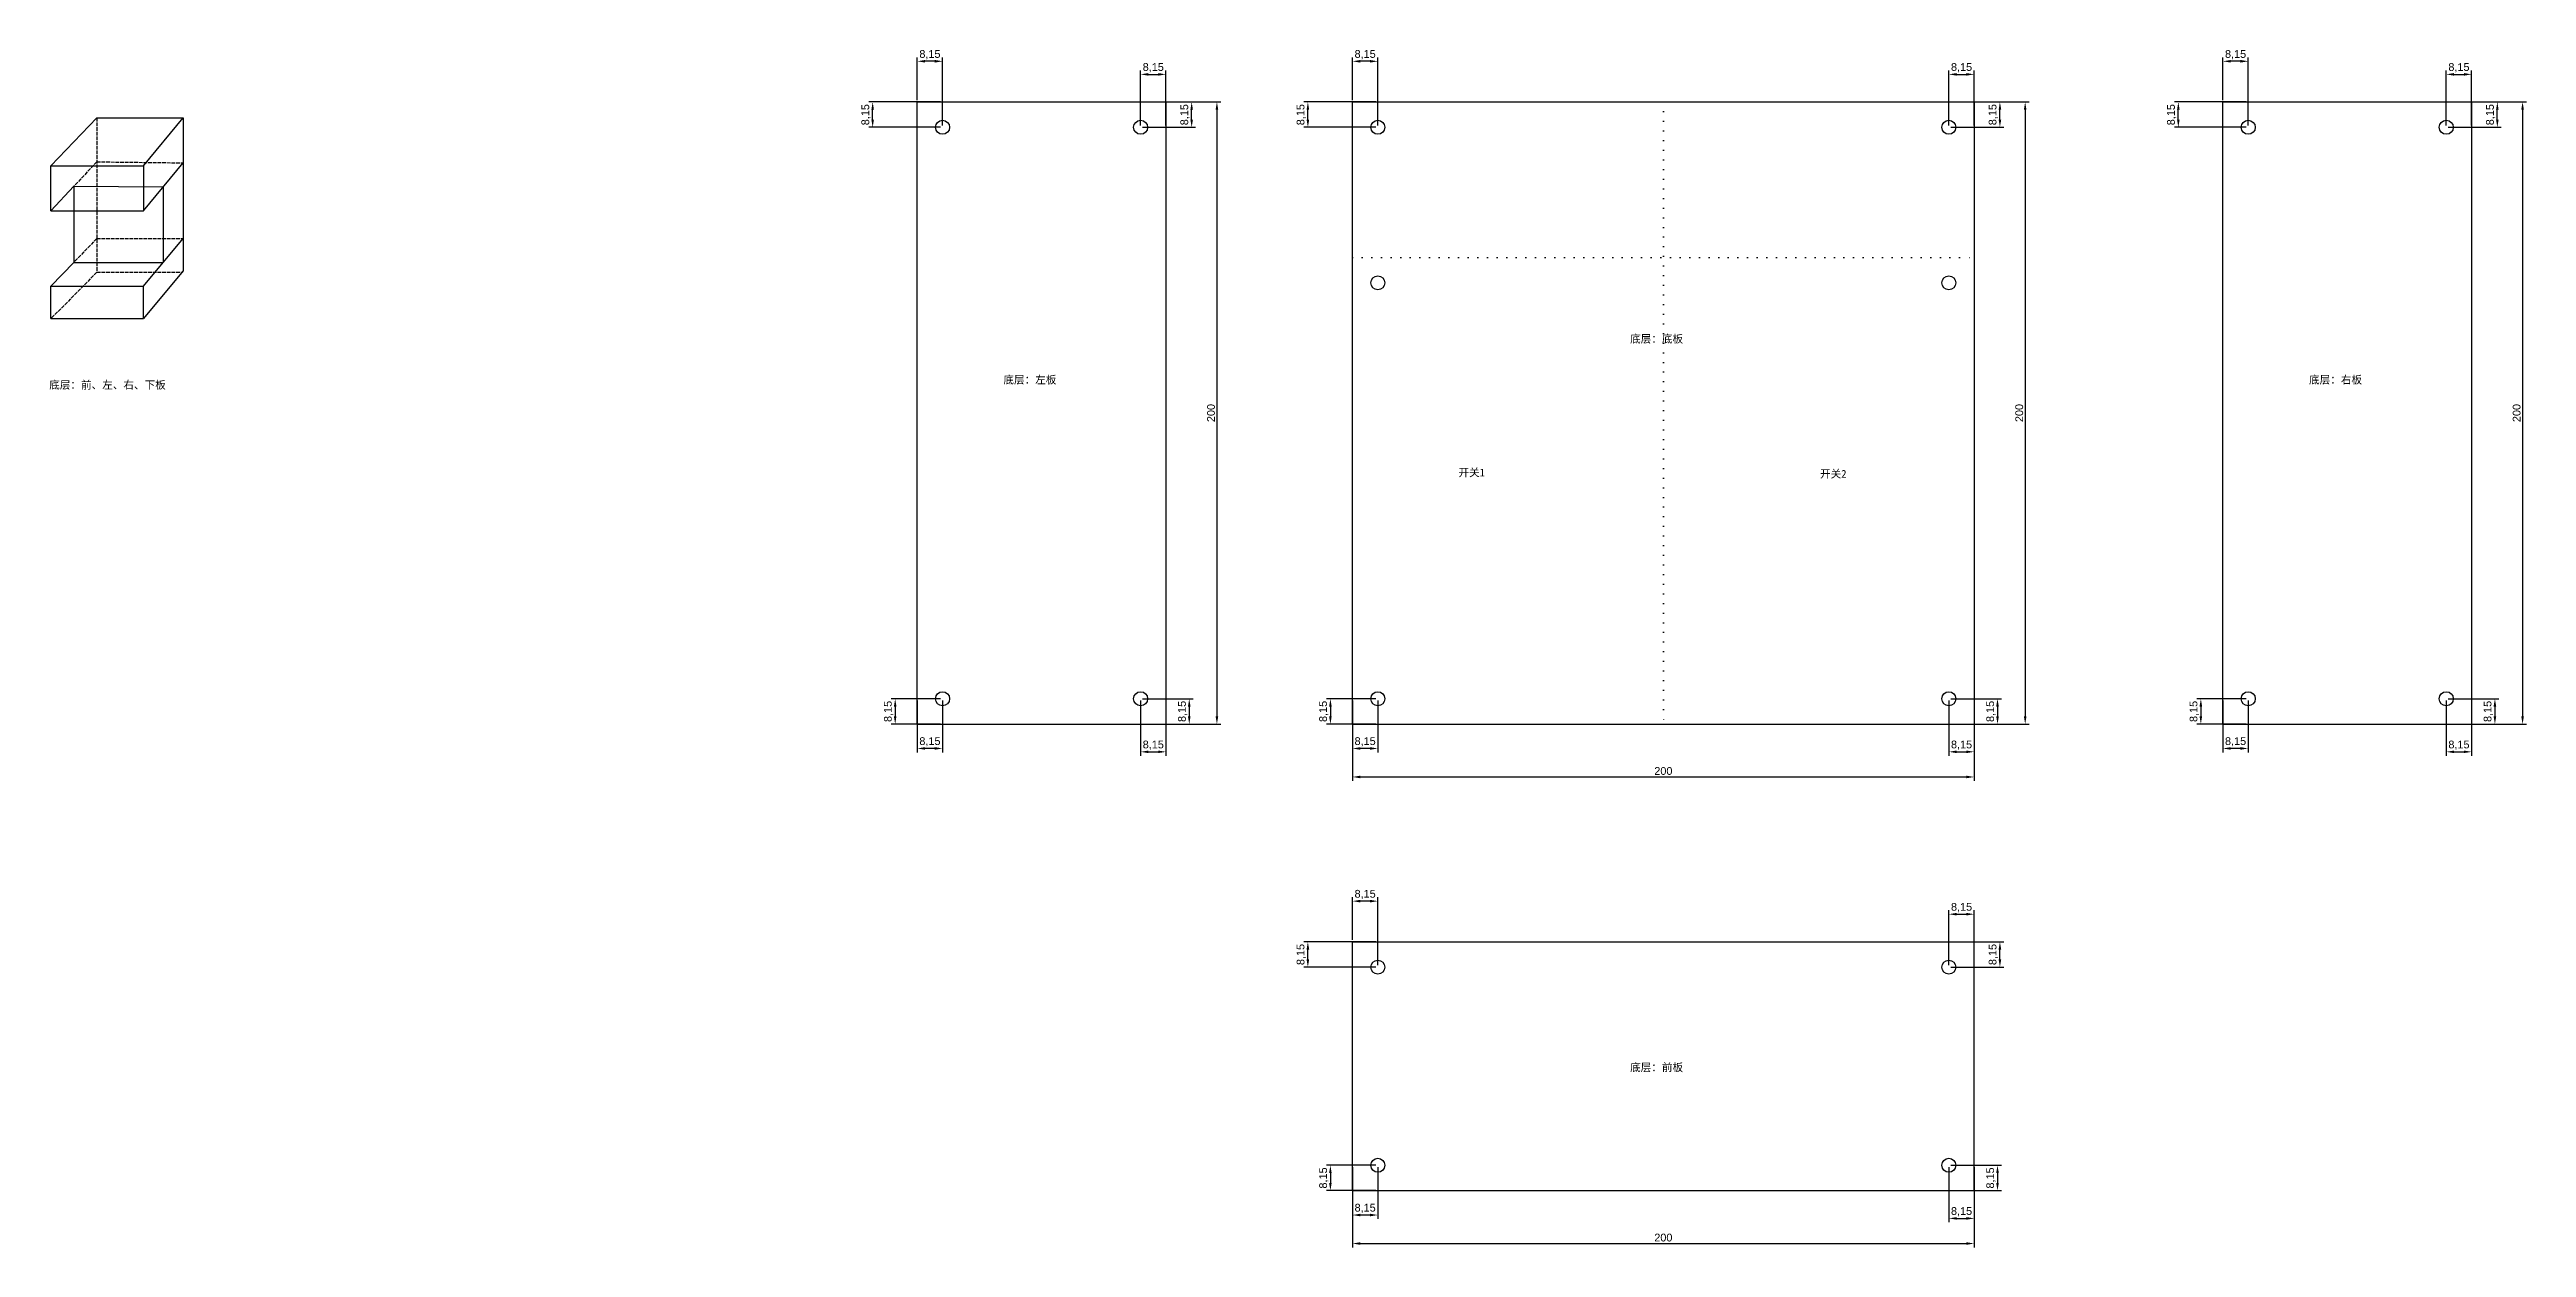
# Model space of a CAD drawing. Header units: millimetres. Extents: x 2838 to 7053, y 1147 to 1958.
# Drawn here: x 6256 to 7053, y 1256 to 1641 of the extents above; entities that cross this region are included whole.
import ezdxf

# ---------------------------------------------------------------- set-up
doc = ezdxf.new("R2010")
doc.units = ezdxf.units.MM
doc.header["$LTSCALE"] = 0.1
doc.linetypes.add('ACAD_ISO02W100', pattern=[15, 12, -3])
doc.linetypes.add('ACAD_ISO07W100', pattern=[3, 0, -3])
doc.styles.get("Standard").update_dxf_attribs({"font": 'arial.ttf'})
doc.dimstyles.new('ISO-25', dxfattribs={"dimtxt": 2.5, "dimasz": 2.5, "dimexe": 1.25, "dimexo": 0.625, "dimtad": 1, "dimtxsty": 'Standard', "dimcen": 2.5, "dimadec": 0, "dimazin": 0, "dimtfac": 1, "dimtmove": 0, "dimatfit": 3, "dimfxl": 0, "dimarcsym": 0})

# ---------------------------------------------------------------- blocks, each defined once
blk = doc.blocks.new('*D1389')
at = {"color": 0, "lineweight": -2, "transparency": 16777216}
for p, q in [((6675.05, 1625.16), (6675.05, 1638.87)), ((6680.7, 1637.62), (6677.55, 1637.62)), ((6683.2, 1617.02), (6683.2, 1638.87))]:
    blk.add_line(p, q, dxfattribs=at)
at = {"color": 0, "transparency": 16777216}
for points in [[(6677.55, 1638.04), (6677.55, 1637.21), (6675.05, 1637.62)], [(6680.7, 1638.04), (6680.7, 1637.21), (6683.2, 1637.62)]]:
    blk.add_solid(points, dxfattribs=at)
at = {"layer": 'Defpoints', "color": 0, "transparency": 16777216}
for p in [(6675.05, 1637.62), (6675.05, 1624.54), (6683.2, 1616.39)]:
    blk.add_point(p, dxfattribs=at)
at = {"color": 0, "transparency": 16777216, "insert": (6679.12, 1639.75), "char_height": 2.5, "attachment_point": 5}
blk.add_mtext('8,15', dxfattribs=at)
blk = doc.blocks.new('*D1390')
at = {"color": 0, "lineweight": -2, "transparency": 16777216}
for p, q in [((6682.57, 1624.54), (6659.45, 1624.54)), ((6660.7, 1618.89), (6660.7, 1622.04)), ((6682.57, 1616.39), (6659.45, 1616.39))]:
    blk.add_line(p, q, dxfattribs=at)
at = {"color": 0, "transparency": 16777216}
for points in [[(6660.28, 1622.04), (6661.12, 1622.04), (6660.7, 1624.54)], [(6660.28, 1618.89), (6661.12, 1618.89), (6660.7, 1616.39)]]:
    blk.add_solid(points, dxfattribs=at)
at = {"layer": 'Defpoints', "color": 0, "transparency": 16777216}
for p in [(6660.7, 1624.54), (6683.2, 1624.54), (6683.2, 1616.39)]:
    blk.add_point(p, dxfattribs=at)
at = {"color": 0, "transparency": 16777216, "insert": (6658.57, 1620.46), "char_height": 2.5, "attachment_point": 5, "rotation": 90}
blk.add_mtext('8,15', dxfattribs=at)
blk = doc.blocks.new('*D1391')
at = {"color": 0, "lineweight": -2, "ltscale": 10, "transparency": 16777216}
for p, q in [((6866.9, 1617.02), (6866.9, 1634.67)), ((6869.4, 1633.42), (6872.55, 1633.42)), ((6875.05, 1617.02), (6875.05, 1634.67))]:
    blk.add_line(p, q, dxfattribs=at)
at = {"color": 0, "ltscale": 10, "transparency": 16777216}
for points in [[(6869.4, 1633.84), (6869.4, 1633), (6866.9, 1633.42)], [(6872.55, 1633.84), (6872.55, 1633), (6875.05, 1633.42)]]:
    blk.add_solid(points, dxfattribs=at)
at = {"layer": 'Defpoints', "color": 0, "ltscale": 10, "transparency": 16777216}
for p in [(6875.05, 1633.42), (6866.9, 1616.39), (6875.05, 1616.39)]:
    blk.add_point(p, dxfattribs=at)
at = {"color": 0, "ltscale": 10, "transparency": 16777216, "insert": (6870.97, 1635.55), "char_height": 2.5, "attachment_point": 5}
blk.add_mtext('8,15', dxfattribs=at)
blk = doc.blocks.new('*D1392')
at = {"color": 0, "lineweight": -2, "ltscale": 10, "transparency": 16777216}
for p, q in [((6867.52, 1624.54), (6884.56, 1624.54)), ((6883.31, 1618.89), (6883.31, 1622.04)), ((6867.52, 1616.39), (6884.56, 1616.39))]:
    blk.add_line(p, q, dxfattribs=at)
at = {"color": 0, "ltscale": 10, "transparency": 16777216}
for points in [[(6882.9, 1622.04), (6883.73, 1622.04), (6883.31, 1624.54)], [(6882.9, 1618.89), (6883.73, 1618.89), (6883.31, 1616.39)]]:
    blk.add_solid(points, dxfattribs=at)
at = {"layer": 'Defpoints', "color": 0, "ltscale": 10, "transparency": 16777216}
for p in [(6866.9, 1624.54), (6883.31, 1624.54), (6866.9, 1616.39)]:
    blk.add_point(p, dxfattribs=at)
at = {"color": 0, "ltscale": 10, "transparency": 16777216, "insert": (6881.18, 1620.46), "char_height": 2.5, "attachment_point": 5, "rotation": 90}
blk.add_mtext('8,15', dxfattribs=at)
blk = doc.blocks.new('*D1393')
at = {"color": 0, "lineweight": -2, "ltscale": 10, "transparency": 16777216}
for p, q in [((6675.05, 1423.91), (6675.05, 1406.29)), ((6875.05, 1423.91), (6875.05, 1406.29)), ((6677.55, 1407.54), (6872.55, 1407.54))]:
    blk.add_line(p, q, dxfattribs=at)
at = {"color": 0, "ltscale": 10, "transparency": 16777216}
for points in [[(6677.55, 1407.95), (6677.55, 1407.12), (6675.05, 1407.54)], [(6872.55, 1407.95), (6872.55, 1407.12), (6875.05, 1407.54)]]:
    blk.add_solid(points, dxfattribs=at)
at = {"layer": 'Defpoints', "color": 0, "ltscale": 10, "transparency": 16777216}
for p in [(6675.05, 1424.54), (6875.05, 1424.54), (6875.05, 1407.54)]:
    blk.add_point(p, dxfattribs=at)
at = {"color": 0, "ltscale": 10, "transparency": 16777216, "insert": (6775.05, 1409.44), "char_height": 2.5, "attachment_point": 5}
blk.add_mtext('200', dxfattribs=at)
blk = doc.blocks.new('*D1394')
at = {"color": 0, "lineweight": -2, "ltscale": 10, "transparency": 16777216}
for p, q in [((6675.05, 1432.07), (6675.05, 1415.45)), ((6683.2, 1432.07), (6683.2, 1415.45)), ((6680.7, 1416.7), (6677.55, 1416.7))]:
    blk.add_line(p, q, dxfattribs=at)
at = {"color": 0, "ltscale": 10, "transparency": 16777216}
for points in [[(6677.55, 1417.12), (6677.55, 1416.29), (6675.05, 1416.7)], [(6680.7, 1417.12), (6680.7, 1416.29), (6683.2, 1416.7)]]:
    blk.add_solid(points, dxfattribs=at)
at = {"layer": 'Defpoints', "color": 0, "ltscale": 10, "transparency": 16777216}
for p in [(6675.05, 1432.69), (6683.2, 1432.69), (6675.05, 1416.7)]:
    blk.add_point(p, dxfattribs=at)
at = {"color": 0, "ltscale": 10, "transparency": 16777216, "insert": (6679.12, 1418.83), "char_height": 2.5, "attachment_point": 5}
blk.add_mtext('8,15', dxfattribs=at)
blk = doc.blocks.new('*D1395')
at = {"color": 0, "lineweight": -2, "ltscale": 10, "transparency": 16777216}
for p, q in [((6682.57, 1432.69), (6666.7, 1432.69)), ((6667.95, 1430.19), (6667.95, 1427.04)), ((6682.57, 1424.54), (6666.7, 1424.54))]:
    blk.add_line(p, q, dxfattribs=at)
at = {"color": 0, "ltscale": 10, "transparency": 16777216}
for points in [[(6667.53, 1430.19), (6668.36, 1430.19), (6667.95, 1432.69)], [(6667.53, 1427.04), (6668.36, 1427.04), (6667.95, 1424.54)]]:
    blk.add_solid(points, dxfattribs=at)
at = {"layer": 'Defpoints', "color": 0, "ltscale": 10, "transparency": 16777216}
for p in [(6683.2, 1432.69), (6667.95, 1424.54), (6683.2, 1424.54)]:
    blk.add_point(p, dxfattribs=at)
at = {"color": 0, "ltscale": 10, "transparency": 16777216, "insert": (6665.82, 1428.61), "char_height": 2.5, "attachment_point": 5, "rotation": 90}
blk.add_mtext('8,15', dxfattribs=at)
blk = doc.blocks.new('*D1396')
at = {"color": 0, "lineweight": -2, "ltscale": 10, "transparency": 16777216}
for p, q in [((6867.52, 1432.69), (6883.79, 1432.69)), ((6882.54, 1430.19), (6882.54, 1427.04)), ((6867.52, 1424.54), (6883.79, 1424.54))]:
    blk.add_line(p, q, dxfattribs=at)
at = {"color": 0, "ltscale": 10, "transparency": 16777216}
for points in [[(6882.12, 1430.19), (6882.96, 1430.19), (6882.54, 1432.69)], [(6882.12, 1427.04), (6882.96, 1427.04), (6882.54, 1424.54)]]:
    blk.add_solid(points, dxfattribs=at)
at = {"layer": 'Defpoints', "color": 0, "ltscale": 10, "transparency": 16777216}
for p in [(6866.9, 1432.69), (6866.9, 1424.54), (6882.54, 1424.54)]:
    blk.add_point(p, dxfattribs=at)
at = {"color": 0, "ltscale": 10, "transparency": 16777216, "insert": (6880.41, 1428.61), "char_height": 2.5, "attachment_point": 5, "rotation": 90}
blk.add_mtext('8,15', dxfattribs=at)
blk = doc.blocks.new('*D1397')
at = {"color": 0, "lineweight": -2, "ltscale": 10, "transparency": 16777216}
for p, q in [((6866.9, 1432.07), (6866.9, 1414.37)), ((6875.05, 1432.07), (6875.05, 1414.37)), ((6869.4, 1415.62), (6872.55, 1415.62))]:
    blk.add_line(p, q, dxfattribs=at)
at = {"color": 0, "ltscale": 10, "transparency": 16777216}
for points in [[(6869.4, 1416.04), (6869.4, 1415.21), (6866.9, 1415.62)], [(6872.55, 1416.04), (6872.55, 1415.21), (6875.05, 1415.62)]]:
    blk.add_solid(points, dxfattribs=at)
at = {"layer": 'Defpoints', "color": 0, "ltscale": 10, "transparency": 16777216}
for p in [(6866.9, 1432.69), (6875.05, 1432.69), (6875.05, 1415.62)]:
    blk.add_point(p, dxfattribs=at)
at = {"color": 0, "ltscale": 10, "transparency": 16777216, "insert": (6870.97, 1417.75), "char_height": 2.5, "attachment_point": 5}
blk.add_mtext('8,15', dxfattribs=at)
blk = doc.blocks.new('*D1398')
at = {"color": 0, "lineweight": -2, "ltscale": 10, "transparency": 16777216}
for p, q in [((6875.67, 1624.54), (6892.69, 1624.54)), ((6891.44, 1622.04), (6891.44, 1427.04)), ((6875.67, 1424.54), (6892.69, 1424.54))]:
    blk.add_line(p, q, dxfattribs=at)
at = {"color": 0, "ltscale": 10, "transparency": 16777216}
for points in [[(6891.02, 1622.04), (6891.86, 1622.04), (6891.44, 1624.54)], [(6891.02, 1427.04), (6891.86, 1427.04), (6891.44, 1424.54)]]:
    blk.add_solid(points, dxfattribs=at)
at = {"layer": 'Defpoints', "color": 0, "ltscale": 10, "transparency": 16777216}
for p in [(6875.05, 1624.54), (6875.05, 1424.54), (6891.44, 1424.54)]:
    blk.add_point(p, dxfattribs=at)
at = {"color": 0, "ltscale": 10, "transparency": 16777216, "insert": (6889.54, 1524.54), "char_height": 2.5, "attachment_point": 5, "rotation": 90}
blk.add_mtext('200', dxfattribs=at)
blk = doc.blocks.new('*D1399')
at = {"color": 0, "lineweight": -2, "transparency": 16777216}
for p, q in [((6675.05, 1355.16), (6675.05, 1368.87)), ((6680.7, 1367.62), (6677.55, 1367.62)), ((6683.2, 1347.02), (6683.2, 1368.87))]:
    blk.add_line(p, q, dxfattribs=at)
at = {"color": 0, "transparency": 16777216}
for points in [[(6677.55, 1368.04), (6677.55, 1367.21), (6675.05, 1367.62)], [(6680.7, 1368.04), (6680.7, 1367.21), (6683.2, 1367.62)]]:
    blk.add_solid(points, dxfattribs=at)
at = {"layer": 'Defpoints', "color": 0, "transparency": 16777216}
for p in [(6675.05, 1367.62), (6675.05, 1354.54), (6683.2, 1346.39)]:
    blk.add_point(p, dxfattribs=at)
at = {"color": 0, "transparency": 16777216, "insert": (6679.12, 1369.75), "char_height": 2.5, "attachment_point": 5}
blk.add_mtext('8,15', dxfattribs=at)
blk = doc.blocks.new('*D1400')
at = {"color": 0, "lineweight": -2, "transparency": 16777216}
for p, q in [((6682.57, 1354.54), (6659.45, 1354.54)), ((6660.7, 1348.89), (6660.7, 1352.04)), ((6682.57, 1346.39), (6659.45, 1346.39))]:
    blk.add_line(p, q, dxfattribs=at)
at = {"color": 0, "transparency": 16777216}
for points in [[(6660.28, 1352.04), (6661.12, 1352.04), (6660.7, 1354.54)], [(6660.28, 1348.89), (6661.12, 1348.89), (6660.7, 1346.39)]]:
    blk.add_solid(points, dxfattribs=at)
at = {"layer": 'Defpoints', "color": 0, "transparency": 16777216}
for p in [(6660.7, 1354.54), (6683.2, 1354.54), (6683.2, 1346.39)]:
    blk.add_point(p, dxfattribs=at)
at = {"color": 0, "transparency": 16777216, "insert": (6658.57, 1350.46), "char_height": 2.5, "attachment_point": 5, "rotation": 90}
blk.add_mtext('8,15', dxfattribs=at)
blk = doc.blocks.new('*D1401')
at = {"color": 0, "lineweight": -2, "ltscale": 10, "transparency": 16777216}
for p, q in [((6866.9, 1347.02), (6866.9, 1364.67)), ((6869.4, 1363.42), (6872.55, 1363.42)), ((6875.05, 1347.02), (6875.05, 1364.67))]:
    blk.add_line(p, q, dxfattribs=at)
at = {"color": 0, "ltscale": 10, "transparency": 16777216}
for points in [[(6869.4, 1363.84), (6869.4, 1363), (6866.9, 1363.42)], [(6872.55, 1363.84), (6872.55, 1363), (6875.05, 1363.42)]]:
    blk.add_solid(points, dxfattribs=at)
at = {"layer": 'Defpoints', "color": 0, "ltscale": 10, "transparency": 16777216}
for p in [(6875.05, 1363.42), (6866.9, 1346.39), (6875.05, 1346.39)]:
    blk.add_point(p, dxfattribs=at)
at = {"color": 0, "ltscale": 10, "transparency": 16777216, "insert": (6870.97, 1365.55), "char_height": 2.5, "attachment_point": 5}
blk.add_mtext('8,15', dxfattribs=at)
blk = doc.blocks.new('*D1402')
at = {"color": 0, "lineweight": -2, "ltscale": 10, "transparency": 16777216}
for p, q in [((6867.52, 1354.54), (6884.56, 1354.54)), ((6883.31, 1348.89), (6883.31, 1352.04)), ((6867.52, 1346.39), (6884.56, 1346.39))]:
    blk.add_line(p, q, dxfattribs=at)
at = {"color": 0, "ltscale": 10, "transparency": 16777216}
for points in [[(6882.9, 1352.04), (6883.73, 1352.04), (6883.31, 1354.54)], [(6882.9, 1348.89), (6883.73, 1348.89), (6883.31, 1346.39)]]:
    blk.add_solid(points, dxfattribs=at)
at = {"layer": 'Defpoints', "color": 0, "ltscale": 10, "transparency": 16777216}
for p in [(6866.9, 1354.54), (6883.31, 1354.54), (6866.9, 1346.39)]:
    blk.add_point(p, dxfattribs=at)
at = {"color": 0, "ltscale": 10, "transparency": 16777216, "insert": (6881.18, 1350.46), "char_height": 2.5, "attachment_point": 5, "rotation": 90}
blk.add_mtext('8,15', dxfattribs=at)
blk = doc.blocks.new('*D1403')
at = {"color": 0, "lineweight": -2, "ltscale": 10, "transparency": 16777216}
for p, q in [((6675.05, 1273.91), (6675.05, 1256.29)), ((6875.05, 1273.91), (6875.05, 1256.29)), ((6677.55, 1257.54), (6872.55, 1257.54))]:
    blk.add_line(p, q, dxfattribs=at)
at = {"color": 0, "ltscale": 10, "transparency": 16777216}
for points in [[(6677.55, 1257.95), (6677.55, 1257.12), (6675.05, 1257.54)], [(6872.55, 1257.95), (6872.55, 1257.12), (6875.05, 1257.54)]]:
    blk.add_solid(points, dxfattribs=at)
at = {"layer": 'Defpoints', "color": 0, "ltscale": 10, "transparency": 16777216}
for p in [(6675.05, 1274.54), (6875.05, 1274.54), (6875.05, 1257.54)]:
    blk.add_point(p, dxfattribs=at)
at = {"color": 0, "ltscale": 10, "transparency": 16777216, "insert": (6775.05, 1259.44), "char_height": 2.5, "attachment_point": 5}
blk.add_mtext('200', dxfattribs=at)
blk = doc.blocks.new('*D1404')
at = {"color": 0, "lineweight": -2, "ltscale": 10, "transparency": 16777216}
for p, q in [((6675.05, 1282.07), (6675.05, 1265.45)), ((6683.2, 1282.07), (6683.2, 1265.45)), ((6680.7, 1266.7), (6677.55, 1266.7))]:
    blk.add_line(p, q, dxfattribs=at)
at = {"color": 0, "ltscale": 10, "transparency": 16777216}
for points in [[(6677.55, 1267.12), (6677.55, 1266.29), (6675.05, 1266.7)], [(6680.7, 1267.12), (6680.7, 1266.29), (6683.2, 1266.7)]]:
    blk.add_solid(points, dxfattribs=at)
at = {"layer": 'Defpoints', "color": 0, "ltscale": 10, "transparency": 16777216}
for p in [(6675.05, 1282.69), (6683.2, 1282.69), (6675.05, 1266.7)]:
    blk.add_point(p, dxfattribs=at)
at = {"color": 0, "ltscale": 10, "transparency": 16777216, "insert": (6679.12, 1268.83), "char_height": 2.5, "attachment_point": 5}
blk.add_mtext('8,15', dxfattribs=at)
blk = doc.blocks.new('*D1405')
at = {"color": 0, "lineweight": -2, "ltscale": 10, "transparency": 16777216}
for p, q in [((6682.57, 1282.69), (6666.7, 1282.69)), ((6667.95, 1280.19), (6667.95, 1277.04)), ((6682.57, 1274.54), (6666.7, 1274.54))]:
    blk.add_line(p, q, dxfattribs=at)
at = {"color": 0, "ltscale": 10, "transparency": 16777216}
for points in [[(6667.53, 1280.19), (6668.36, 1280.19), (6667.95, 1282.69)], [(6667.53, 1277.04), (6668.36, 1277.04), (6667.95, 1274.54)]]:
    blk.add_solid(points, dxfattribs=at)
at = {"layer": 'Defpoints', "color": 0, "ltscale": 10, "transparency": 16777216}
for p in [(6683.2, 1282.69), (6667.95, 1274.54), (6683.2, 1274.54)]:
    blk.add_point(p, dxfattribs=at)
at = {"color": 0, "ltscale": 10, "transparency": 16777216, "insert": (6665.82, 1278.61), "char_height": 2.5, "attachment_point": 5, "rotation": 90}
blk.add_mtext('8,15', dxfattribs=at)
blk = doc.blocks.new('*D1406')
at = {"color": 0, "lineweight": -2, "ltscale": 10, "transparency": 16777216}
for p, q in [((6867.52, 1282.69), (6883.79, 1282.69)), ((6882.54, 1280.19), (6882.54, 1277.04)), ((6867.52, 1274.54), (6883.79, 1274.54))]:
    blk.add_line(p, q, dxfattribs=at)
at = {"color": 0, "ltscale": 10, "transparency": 16777216}
for points in [[(6882.12, 1280.19), (6882.96, 1280.19), (6882.54, 1282.69)], [(6882.12, 1277.04), (6882.96, 1277.04), (6882.54, 1274.54)]]:
    blk.add_solid(points, dxfattribs=at)
at = {"layer": 'Defpoints', "color": 0, "ltscale": 10, "transparency": 16777216}
for p in [(6866.9, 1282.69), (6866.9, 1274.54), (6882.54, 1274.54)]:
    blk.add_point(p, dxfattribs=at)
at = {"color": 0, "ltscale": 10, "transparency": 16777216, "insert": (6880.41, 1278.61), "char_height": 2.5, "attachment_point": 5, "rotation": 90}
blk.add_mtext('8,15', dxfattribs=at)
blk = doc.blocks.new('*D1407')
at = {"color": 0, "lineweight": -2, "ltscale": 10, "transparency": 16777216}
for p, q in [((6866.9, 1282.07), (6866.9, 1264.37)), ((6875.05, 1282.07), (6875.05, 1264.37)), ((6869.4, 1265.62), (6872.55, 1265.62))]:
    blk.add_line(p, q, dxfattribs=at)
at = {"color": 0, "ltscale": 10, "transparency": 16777216}
for points in [[(6869.4, 1266.04), (6869.4, 1265.21), (6866.9, 1265.62)], [(6872.55, 1266.04), (6872.55, 1265.21), (6875.05, 1265.62)]]:
    blk.add_solid(points, dxfattribs=at)
at = {"layer": 'Defpoints', "color": 0, "ltscale": 10, "transparency": 16777216}
for p in [(6866.9, 1282.69), (6875.05, 1282.69), (6875.05, 1265.62)]:
    blk.add_point(p, dxfattribs=at)
at = {"color": 0, "ltscale": 10, "transparency": 16777216, "insert": (6870.97, 1267.75), "char_height": 2.5, "attachment_point": 5}
blk.add_mtext('8,15', dxfattribs=at)
blk = doc.blocks.new('*D1408')
at = {"color": 0, "lineweight": -2, "ltscale": 10, "transparency": 16777216}
for p, q in [((6606.9, 1617.02), (6606.9, 1634.67)), ((6609.4, 1633.42), (6612.55, 1633.42)), ((6615.05, 1617.02), (6615.05, 1634.67))]:
    blk.add_line(p, q, dxfattribs=at)
at = {"color": 0, "ltscale": 10, "transparency": 16777216}
for points in [[(6609.4, 1633.84), (6609.4, 1633), (6606.9, 1633.42)], [(6612.55, 1633.84), (6612.55, 1633), (6615.05, 1633.42)]]:
    blk.add_solid(points, dxfattribs=at)
at = {"layer": 'Defpoints', "color": 0, "ltscale": 10, "transparency": 16777216}
for p in [(6615.05, 1633.42), (6606.9, 1616.39), (6615.05, 1616.39)]:
    blk.add_point(p, dxfattribs=at)
at = {"color": 0, "ltscale": 10, "transparency": 16777216, "insert": (6610.97, 1635.55), "char_height": 2.5, "attachment_point": 5}
blk.add_mtext('8,15', dxfattribs=at)
blk = doc.blocks.new('*D1409')
at = {"color": 0, "lineweight": -2, "ltscale": 10, "transparency": 16777216}
for p, q in [((6607.52, 1624.54), (6624.56, 1624.54)), ((6623.31, 1618.89), (6623.31, 1622.04)), ((6607.52, 1616.39), (6624.56, 1616.39))]:
    blk.add_line(p, q, dxfattribs=at)
at = {"color": 0, "ltscale": 10, "transparency": 16777216}
for points in [[(6622.9, 1622.04), (6623.73, 1622.04), (6623.31, 1624.54)], [(6622.9, 1618.89), (6623.73, 1618.89), (6623.31, 1616.39)]]:
    blk.add_solid(points, dxfattribs=at)
at = {"layer": 'Defpoints', "color": 0, "ltscale": 10, "transparency": 16777216}
for p in [(6606.9, 1624.54), (6623.31, 1624.54), (6606.9, 1616.39)]:
    blk.add_point(p, dxfattribs=at)
at = {"color": 0, "ltscale": 10, "transparency": 16777216, "insert": (6621.18, 1620.46), "char_height": 2.5, "attachment_point": 5, "rotation": 90}
blk.add_mtext('8,15', dxfattribs=at)
blk = doc.blocks.new('*D1410')
at = {"color": 0, "lineweight": -2, "ltscale": 10, "transparency": 16777216}
for p, q in [((6607.52, 1432.69), (6623.79, 1432.69)), ((6622.54, 1430.19), (6622.54, 1427.04)), ((6607.52, 1424.54), (6623.79, 1424.54))]:
    blk.add_line(p, q, dxfattribs=at)
at = {"color": 0, "ltscale": 10, "transparency": 16777216}
for points in [[(6622.12, 1430.19), (6622.96, 1430.19), (6622.54, 1432.69)], [(6622.12, 1427.04), (6622.96, 1427.04), (6622.54, 1424.54)]]:
    blk.add_solid(points, dxfattribs=at)
at = {"layer": 'Defpoints', "color": 0, "ltscale": 10, "transparency": 16777216}
for p in [(6606.9, 1432.69), (6606.9, 1424.54), (6622.54, 1424.54)]:
    blk.add_point(p, dxfattribs=at)
at = {"color": 0, "ltscale": 10, "transparency": 16777216, "insert": (6620.41, 1428.61), "char_height": 2.5, "attachment_point": 5, "rotation": 90}
blk.add_mtext('8,15', dxfattribs=at)
blk = doc.blocks.new('*D1411')
at = {"color": 0, "lineweight": -2, "ltscale": 10, "transparency": 16777216}
for p, q in [((6606.9, 1432.07), (6606.9, 1414.37)), ((6615.05, 1432.07), (6615.05, 1414.37)), ((6609.4, 1415.62), (6612.55, 1415.62))]:
    blk.add_line(p, q, dxfattribs=at)
at = {"color": 0, "ltscale": 10, "transparency": 16777216}
for points in [[(6609.4, 1416.04), (6609.4, 1415.21), (6606.9, 1415.62)], [(6612.55, 1416.04), (6612.55, 1415.21), (6615.05, 1415.62)]]:
    blk.add_solid(points, dxfattribs=at)
at = {"layer": 'Defpoints', "color": 0, "ltscale": 10, "transparency": 16777216}
for p in [(6606.9, 1432.69), (6615.05, 1432.69), (6615.05, 1415.62)]:
    blk.add_point(p, dxfattribs=at)
at = {"color": 0, "ltscale": 10, "transparency": 16777216, "insert": (6610.97, 1417.75), "char_height": 2.5, "attachment_point": 5}
blk.add_mtext('8,15', dxfattribs=at)
blk = doc.blocks.new('*D1412')
at = {"color": 0, "lineweight": -2, "ltscale": 10, "transparency": 16777216}
for p, q in [((6615.67, 1624.54), (6632.69, 1624.54)), ((6631.44, 1622.04), (6631.44, 1427.04)), ((6615.67, 1424.54), (6632.69, 1424.54))]:
    blk.add_line(p, q, dxfattribs=at)
at = {"color": 0, "ltscale": 10, "transparency": 16777216}
for points in [[(6631.02, 1622.04), (6631.86, 1622.04), (6631.44, 1624.54)], [(6631.02, 1427.04), (6631.86, 1427.04), (6631.44, 1424.54)]]:
    blk.add_solid(points, dxfattribs=at)
at = {"layer": 'Defpoints', "color": 0, "ltscale": 10, "transparency": 16777216}
for p in [(6615.05, 1624.54), (6615.05, 1424.54), (6631.44, 1424.54)]:
    blk.add_point(p, dxfattribs=at)
at = {"color": 0, "ltscale": 10, "transparency": 16777216, "insert": (6629.54, 1524.54), "char_height": 2.5, "attachment_point": 5, "rotation": 90}
blk.add_mtext('200', dxfattribs=at)
blk = doc.blocks.new('*D1413')
at = {"color": 0, "lineweight": -2, "transparency": 16777216}
for p, q in [((6535.05, 1625.16), (6535.05, 1638.87)), ((6540.7, 1637.62), (6537.55, 1637.62)), ((6543.2, 1617.02), (6543.2, 1638.87))]:
    blk.add_line(p, q, dxfattribs=at)
at = {"color": 0, "transparency": 16777216}
for points in [[(6537.55, 1638.04), (6537.55, 1637.21), (6535.05, 1637.62)], [(6540.7, 1638.04), (6540.7, 1637.21), (6543.2, 1637.62)]]:
    blk.add_solid(points, dxfattribs=at)
at = {"layer": 'Defpoints', "color": 0, "transparency": 16777216}
for p in [(6535.05, 1637.62), (6535.05, 1624.54), (6543.2, 1616.39)]:
    blk.add_point(p, dxfattribs=at)
at = {"color": 0, "transparency": 16777216, "insert": (6539.12, 1639.75), "char_height": 2.5, "attachment_point": 5}
blk.add_mtext('8,15', dxfattribs=at)
blk = doc.blocks.new('*D1414')
at = {"color": 0, "lineweight": -2, "transparency": 16777216}
for p, q in [((6542.57, 1624.54), (6519.45, 1624.54)), ((6520.7, 1618.89), (6520.7, 1622.04)), ((6542.57, 1616.39), (6519.45, 1616.39))]:
    blk.add_line(p, q, dxfattribs=at)
at = {"color": 0, "transparency": 16777216}
for points in [[(6520.28, 1622.04), (6521.12, 1622.04), (6520.7, 1624.54)], [(6520.28, 1618.89), (6521.12, 1618.89), (6520.7, 1616.39)]]:
    blk.add_solid(points, dxfattribs=at)
at = {"layer": 'Defpoints', "color": 0, "transparency": 16777216}
for p in [(6520.7, 1624.54), (6543.2, 1624.54), (6543.2, 1616.39)]:
    blk.add_point(p, dxfattribs=at)
at = {"color": 0, "transparency": 16777216, "insert": (6518.57, 1620.46), "char_height": 2.5, "attachment_point": 5, "rotation": 90}
blk.add_mtext('8,15', dxfattribs=at)
blk = doc.blocks.new('*D1415')
at = {"color": 0, "lineweight": -2, "ltscale": 10, "transparency": 16777216}
for p, q in [((6535.05, 1432.07), (6535.05, 1415.45)), ((6543.2, 1432.07), (6543.2, 1415.45)), ((6540.7, 1416.7), (6537.55, 1416.7))]:
    blk.add_line(p, q, dxfattribs=at)
at = {"color": 0, "ltscale": 10, "transparency": 16777216}
for points in [[(6537.55, 1417.12), (6537.55, 1416.29), (6535.05, 1416.7)], [(6540.7, 1417.12), (6540.7, 1416.29), (6543.2, 1416.7)]]:
    blk.add_solid(points, dxfattribs=at)
at = {"layer": 'Defpoints', "color": 0, "ltscale": 10, "transparency": 16777216}
for p in [(6535.05, 1432.69), (6543.2, 1432.69), (6535.05, 1416.7)]:
    blk.add_point(p, dxfattribs=at)
at = {"color": 0, "ltscale": 10, "transparency": 16777216, "insert": (6539.12, 1418.83), "char_height": 2.5, "attachment_point": 5}
blk.add_mtext('8,15', dxfattribs=at)
blk = doc.blocks.new('*D1416')
at = {"color": 0, "lineweight": -2, "ltscale": 10, "transparency": 16777216}
for p, q in [((6542.57, 1432.69), (6526.7, 1432.69)), ((6527.95, 1430.19), (6527.95, 1427.04)), ((6542.57, 1424.54), (6526.7, 1424.54))]:
    blk.add_line(p, q, dxfattribs=at)
at = {"color": 0, "ltscale": 10, "transparency": 16777216}
for points in [[(6527.53, 1430.19), (6528.36, 1430.19), (6527.95, 1432.69)], [(6527.53, 1427.04), (6528.36, 1427.04), (6527.95, 1424.54)]]:
    blk.add_solid(points, dxfattribs=at)
at = {"layer": 'Defpoints', "color": 0, "ltscale": 10, "transparency": 16777216}
for p in [(6543.2, 1432.69), (6527.95, 1424.54), (6543.2, 1424.54)]:
    blk.add_point(p, dxfattribs=at)
at = {"color": 0, "ltscale": 10, "transparency": 16777216, "insert": (6525.82, 1428.61), "char_height": 2.5, "attachment_point": 5, "rotation": 90}
blk.add_mtext('8,15', dxfattribs=at)
blk = doc.blocks.new('*D1417')
at = {"color": 0, "lineweight": -2, "ltscale": 10, "transparency": 16777216}
for p, q in [((7026.9, 1617.02), (7026.9, 1634.67)), ((7029.4, 1633.42), (7032.55, 1633.42)), ((7035.05, 1617.02), (7035.05, 1634.67))]:
    blk.add_line(p, q, dxfattribs=at)
at = {"color": 0, "ltscale": 10, "transparency": 16777216}
for points in [[(7029.4, 1633.84), (7029.4, 1633), (7026.9, 1633.42)], [(7032.55, 1633.84), (7032.55, 1633), (7035.05, 1633.42)]]:
    blk.add_solid(points, dxfattribs=at)
at = {"layer": 'Defpoints', "color": 0, "ltscale": 10, "transparency": 16777216}
for p in [(7035.05, 1633.42), (7026.9, 1616.39), (7035.05, 1616.39)]:
    blk.add_point(p, dxfattribs=at)
at = {"color": 0, "ltscale": 10, "transparency": 16777216, "insert": (7030.97, 1635.55), "char_height": 2.5, "attachment_point": 5}
blk.add_mtext('8,15', dxfattribs=at)
blk = doc.blocks.new('*D1418')
at = {"color": 0, "lineweight": -2, "ltscale": 10, "transparency": 16777216}
for p, q in [((7027.52, 1624.54), (7044.56, 1624.54)), ((7043.31, 1618.89), (7043.31, 1622.04)), ((7027.52, 1616.39), (7044.56, 1616.39))]:
    blk.add_line(p, q, dxfattribs=at)
at = {"color": 0, "ltscale": 10, "transparency": 16777216}
for points in [[(7042.9, 1622.04), (7043.73, 1622.04), (7043.31, 1624.54)], [(7042.9, 1618.89), (7043.73, 1618.89), (7043.31, 1616.39)]]:
    blk.add_solid(points, dxfattribs=at)
at = {"layer": 'Defpoints', "color": 0, "ltscale": 10, "transparency": 16777216}
for p in [(7026.9, 1624.54), (7043.31, 1624.54), (7026.9, 1616.39)]:
    blk.add_point(p, dxfattribs=at)
at = {"color": 0, "ltscale": 10, "transparency": 16777216, "insert": (7041.18, 1620.46), "char_height": 2.5, "attachment_point": 5, "rotation": 90}
blk.add_mtext('8,15', dxfattribs=at)
blk = doc.blocks.new('*D1419')
at = {"color": 0, "lineweight": -2, "ltscale": 10, "transparency": 16777216}
for p, q in [((7027.52, 1432.69), (7043.79, 1432.69)), ((7042.54, 1430.19), (7042.54, 1427.04)), ((7027.52, 1424.54), (7043.79, 1424.54))]:
    blk.add_line(p, q, dxfattribs=at)
at = {"color": 0, "ltscale": 10, "transparency": 16777216}
for points in [[(7042.12, 1430.19), (7042.96, 1430.19), (7042.54, 1432.69)], [(7042.12, 1427.04), (7042.96, 1427.04), (7042.54, 1424.54)]]:
    blk.add_solid(points, dxfattribs=at)
at = {"layer": 'Defpoints', "color": 0, "ltscale": 10, "transparency": 16777216}
for p in [(7026.9, 1432.69), (7026.9, 1424.54), (7042.54, 1424.54)]:
    blk.add_point(p, dxfattribs=at)
at = {"color": 0, "ltscale": 10, "transparency": 16777216, "insert": (7040.41, 1428.61), "char_height": 2.5, "attachment_point": 5, "rotation": 90}
blk.add_mtext('8,15', dxfattribs=at)
blk = doc.blocks.new('*D1420')
at = {"color": 0, "lineweight": -2, "ltscale": 10, "transparency": 16777216}
for p, q in [((7026.9, 1432.07), (7026.9, 1414.37)), ((7035.05, 1432.07), (7035.05, 1414.37)), ((7029.4, 1415.62), (7032.55, 1415.62))]:
    blk.add_line(p, q, dxfattribs=at)
at = {"color": 0, "ltscale": 10, "transparency": 16777216}
for points in [[(7029.4, 1416.04), (7029.4, 1415.21), (7026.9, 1415.62)], [(7032.55, 1416.04), (7032.55, 1415.21), (7035.05, 1415.62)]]:
    blk.add_solid(points, dxfattribs=at)
at = {"layer": 'Defpoints', "color": 0, "ltscale": 10, "transparency": 16777216}
for p in [(7026.9, 1432.69), (7035.05, 1432.69), (7035.05, 1415.62)]:
    blk.add_point(p, dxfattribs=at)
at = {"color": 0, "ltscale": 10, "transparency": 16777216, "insert": (7030.97, 1417.75), "char_height": 2.5, "attachment_point": 5}
blk.add_mtext('8,15', dxfattribs=at)
blk = doc.blocks.new('*D1421')
at = {"color": 0, "lineweight": -2, "ltscale": 10, "transparency": 16777216}
for p, q in [((7035.67, 1624.54), (7052.69, 1624.54)), ((7051.44, 1622.04), (7051.44, 1427.04)), ((7035.67, 1424.54), (7052.69, 1424.54))]:
    blk.add_line(p, q, dxfattribs=at)
at = {"color": 0, "ltscale": 10, "transparency": 16777216}
for points in [[(7051.02, 1622.04), (7051.86, 1622.04), (7051.44, 1624.54)], [(7051.02, 1427.04), (7051.86, 1427.04), (7051.44, 1424.54)]]:
    blk.add_solid(points, dxfattribs=at)
at = {"layer": 'Defpoints', "color": 0, "ltscale": 10, "transparency": 16777216}
for p in [(7035.05, 1624.54), (7035.05, 1424.54), (7051.44, 1424.54)]:
    blk.add_point(p, dxfattribs=at)
at = {"color": 0, "ltscale": 10, "transparency": 16777216, "insert": (7049.54, 1524.54), "char_height": 2.5, "attachment_point": 5, "rotation": 90}
blk.add_mtext('200', dxfattribs=at)
blk = doc.blocks.new('*D1422')
at = {"color": 0, "lineweight": -2, "transparency": 16777216}
for p, q in [((6955.05, 1625.16), (6955.05, 1638.87)), ((6960.7, 1637.62), (6957.55, 1637.62)), ((6963.2, 1617.02), (6963.2, 1638.87))]:
    blk.add_line(p, q, dxfattribs=at)
at = {"color": 0, "transparency": 16777216}
for points in [[(6957.55, 1638.04), (6957.55, 1637.21), (6955.05, 1637.62)], [(6960.7, 1638.04), (6960.7, 1637.21), (6963.2, 1637.62)]]:
    blk.add_solid(points, dxfattribs=at)
at = {"layer": 'Defpoints', "color": 0, "transparency": 16777216}
for p in [(6955.05, 1637.62), (6955.05, 1624.54), (6963.2, 1616.39)]:
    blk.add_point(p, dxfattribs=at)
at = {"color": 0, "transparency": 16777216, "insert": (6959.12, 1639.75), "char_height": 2.5, "attachment_point": 5}
blk.add_mtext('8,15', dxfattribs=at)
blk = doc.blocks.new('*D1423')
at = {"color": 0, "lineweight": -2, "transparency": 16777216}
for p, q in [((6962.57, 1624.54), (6939.45, 1624.54)), ((6940.7, 1618.89), (6940.7, 1622.04)), ((6962.57, 1616.39), (6939.45, 1616.39))]:
    blk.add_line(p, q, dxfattribs=at)
at = {"color": 0, "transparency": 16777216}
for points in [[(6940.28, 1622.04), (6941.12, 1622.04), (6940.7, 1624.54)], [(6940.28, 1618.89), (6941.12, 1618.89), (6940.7, 1616.39)]]:
    blk.add_solid(points, dxfattribs=at)
at = {"layer": 'Defpoints', "color": 0, "transparency": 16777216}
for p in [(6940.7, 1624.54), (6963.2, 1624.54), (6963.2, 1616.39)]:
    blk.add_point(p, dxfattribs=at)
at = {"color": 0, "transparency": 16777216, "insert": (6938.57, 1620.46), "char_height": 2.5, "attachment_point": 5, "rotation": 90}
blk.add_mtext('8,15', dxfattribs=at)
blk = doc.blocks.new('*D1424')
at = {"color": 0, "lineweight": -2, "ltscale": 10, "transparency": 16777216}
for p, q in [((6955.05, 1432.07), (6955.05, 1415.45)), ((6963.2, 1432.07), (6963.2, 1415.45)), ((6960.7, 1416.7), (6957.55, 1416.7))]:
    blk.add_line(p, q, dxfattribs=at)
at = {"color": 0, "ltscale": 10, "transparency": 16777216}
for points in [[(6957.55, 1417.12), (6957.55, 1416.29), (6955.05, 1416.7)], [(6960.7, 1417.12), (6960.7, 1416.29), (6963.2, 1416.7)]]:
    blk.add_solid(points, dxfattribs=at)
at = {"layer": 'Defpoints', "color": 0, "ltscale": 10, "transparency": 16777216}
for p in [(6955.05, 1432.69), (6963.2, 1432.69), (6955.05, 1416.7)]:
    blk.add_point(p, dxfattribs=at)
at = {"color": 0, "ltscale": 10, "transparency": 16777216, "insert": (6959.12, 1418.83), "char_height": 2.5, "attachment_point": 5}
blk.add_mtext('8,15', dxfattribs=at)
blk = doc.blocks.new('*D1425')
at = {"color": 0, "lineweight": -2, "ltscale": 10, "transparency": 16777216}
for p, q in [((6962.57, 1432.69), (6946.7, 1432.69)), ((6947.95, 1430.19), (6947.95, 1427.04)), ((6962.57, 1424.54), (6946.7, 1424.54))]:
    blk.add_line(p, q, dxfattribs=at)
at = {"color": 0, "ltscale": 10, "transparency": 16777216}
for points in [[(6947.53, 1430.19), (6948.36, 1430.19), (6947.95, 1432.69)], [(6947.53, 1427.04), (6948.36, 1427.04), (6947.95, 1424.54)]]:
    blk.add_solid(points, dxfattribs=at)
at = {"layer": 'Defpoints', "color": 0, "ltscale": 10, "transparency": 16777216}
for p in [(6963.2, 1432.69), (6947.95, 1424.54), (6963.2, 1424.54)]:
    blk.add_point(p, dxfattribs=at)
at = {"color": 0, "ltscale": 10, "transparency": 16777216, "insert": (6945.82, 1428.61), "char_height": 2.5, "attachment_point": 5, "rotation": 90}
blk.add_mtext('8,15', dxfattribs=at)

msp = doc.modelspace()

# ---------------------------------------------------------------- linework, layer by layer
for p, q in [((6271.149, 1619.433), (6256.39, 1604.054)), ((6271.149, 1619.433), (6298.857, 1619.433)), ((6286.188, 1604.054), (6298.857, 1619.433)), ((6298.857, 1619.433), (6298.857, 1570.283)), ((6535.048, 1624.537), (6537.998, 1624.537)), ((6675.048, 1624.537), (6677.998, 1624.537)), ((6955.048, 1624.537), (6957.998, 1624.537)), ((6292.523, 1611.744), (6292.523, 1611.744)), ((6292.523, 1611.744), (6292.523, 1611.744)), ((6256.39, 1604.054), (6286.188, 1604.054)), ((6256.39, 1604.054), (6286.188, 1604.054)), ((6256.39, 1589.585), (6256.39, 1604.054)), ((6286.188, 1589.585), (6298.857, 1604.97)), ((6286.188, 1604.054), (6286.188, 1589.585)), ((6263.769, 1597.451), (6256.39, 1589.585)), ((6263.769, 1597.451), (6292.523, 1597.277)), ((6263.769, 1597.451), (6263.769, 1572.981)), ((6292.523, 1597.277), (6292.523, 1572.983)), ((6256.39, 1589.585), (6286.188, 1589.585)), ((6286.188, 1565.284), (6298.854, 1580.678)), ((6263.769, 1572.981), (6292.521, 1572.981)), ((6298.857, 1570.283), (6286.189, 1554.894)), ((6292.521, 1572.981), (6292.521, 1572.981)), ((6256.39, 1565.284), (6286.188, 1565.284)), ((6256.39, 1554.882), (6256.39, 1565.284)), ((6286.189, 1554.882), (6286.188, 1565.284)), ((6256.39, 1554.882), (6286.189, 1554.882)), ((6675.048, 1354.537), (6677.998, 1354.537))]:
    msp.add_line(p, q)
at = {"linetype": 'ACAD_ISO02W100'}
for p, q in [((6271.149, 1619.433), (6271.149, 1569.83)), ((6271.149, 1605.316), (6263.769, 1597.451)), ((6271.149, 1605.316), (6298.857, 1604.97)), ((6271.149, 1580.678), (6263.769, 1572.981)), ((6271.149, 1580.678), (6298.857, 1580.678)), ((6271.149, 1569.83), (6256.39, 1554.882)), ((6271.149, 1569.83), (6298.483, 1569.83))]:
    msp.add_line(p, q, dxfattribs=at)
at = {"ltscale": 10}
for p, q in [((6535.048, 1624.537), (6615.048, 1624.537)), ((6535.048, 1424.537), (6535.048, 1624.537)), ((6615.048, 1624.537), (6615.048, 1424.537)), ((6675.048, 1624.537), (6875.048, 1624.537)), ((6675.048, 1424.537), (6675.048, 1624.537)), ((6875.048, 1624.537), (6875.048, 1424.537)), ((6955.048, 1624.537), (7035.048, 1624.537)), ((6955.048, 1424.537), (6955.048, 1624.537)), ((7035.048, 1624.537), (7035.048, 1424.537)), ((6535.048, 1424.537), (6615.048, 1424.537)), ((6675.048, 1424.537), (6875.048, 1424.537)), ((6955.048, 1424.537), (7035.048, 1424.537)), ((6675.048, 1354.537), (6875.048, 1354.537)), ((6675.048, 1274.537), (6675.048, 1354.537)), ((6875.048, 1274.537), (6875.048, 1354.537)), ((6675.048, 1274.537), (6875.048, 1274.537))]:
    msp.add_line(p, q, dxfattribs=at)
at = {"linetype": 'ACAD_ISO07W100', "ltscale": 10}
for p, q in [((6775.048, 1624.537), (6775.048, 1424.537)), ((6675.048, 1574.537), (6875.048, 1574.537))]:
    msp.add_line(p, q, dxfattribs=at)
at = {"ltscale": 0.1}
msp.add_line((6263.769, 1572.981), (6256.39, 1565.284), dxfattribs=at)
for centre in [(6543.196, 1616.392), (6606.896, 1616.392), (6683.196, 1616.392), (6866.896, 1616.392), (6963.196, 1616.392), (7026.896, 1616.392), (6683.196, 1566.392), (6866.896, 1566.392), (6543.196, 1432.692), (6606.896, 1432.692), (6683.196, 1432.692), (6866.896, 1432.692), (6963.196, 1432.692), (7026.896, 1432.692), (6683.196, 1346.392), (6866.896, 1346.392), (6683.196, 1282.692), (6866.896, 1282.692)]:
    msp.add_circle(centre, 2.25)

# ---------------------------------------------------------------- texts
at = {"char_height": 2.5, "attachment_point": 1}
for s, width, insert in [('{\\fSimSun|b0|i0|c134|p2;底层：底板}', 30.28997, (6764.347, 1549.628)), ('{\\fSimSun|b0|i0|c134|p2;底层：前、左、右、下板}', 64.11876, (6255.816, 1534.831)), ('{\\fSimSun|b0|i0|c134|p2;底层：左板}', 30.28997, (6562.756, 1536.487)), ('{\\fSimSun|b0|i0|c134|p2;底层：右板}', 30.28997, (6982.756, 1536.487)), ('{\\fSimSun|b0|i0|c134|p2;开关1}', 30.28997, (6709.153, 1506.666)), ('{\\fSimSun|b0|i0|c134|p2;开关2}', 30.28997, (6825.437, 1506.244)), ('{\\fSimSun|b0|i0|c134|p2;底层：前板}', 30.28997, (6764.347, 1315.412))]:
    msp.add_mtext_dynamic_manual_height_columns(s, width=width, gutter_width=12.5, heights=[7.871], dxfattribs=dict(at, insert=insert))

# ---------------------------------------------------------------- dimensions: what is measured, and where the dimension line sits
for base, p1, p2, picture, middle in [((6535.048, 1637.623), (6543.196, 1616.392), (6535.048, 1624.537), '*D1413', (6539.122, 1639.751)), ((6675.048, 1637.623), (6683.196, 1616.392), (6675.048, 1624.537), '*D1389', (6679.122, 1639.751)), ((6955.048, 1637.623), (6963.196, 1616.392), (6955.048, 1624.537), '*D1422', (6959.122, 1639.751)), ((6675.048, 1367.623), (6683.196, 1346.392), (6675.048, 1354.537), '*D1399', (6679.122, 1369.751))]:
    dim = msp.add_linear_dim(base=base, p1=p1, p2=p2, dimstyle='ISO-25')
    dim.commit()
    dim.dimension.update_dxf_attribs({"geometry": picture, "text_midpoint": middle})
at = {"ltscale": 10}
for base, p1, p2, picture, middle in [((6615.048, 1633.42), (6606.896, 1616.392), (6615.048, 1616.392), '*D1408', (6610.972, 1635.547)), ((6875.048, 1633.42), (6866.896, 1616.392), (6875.048, 1616.392), '*D1391', (6870.972, 1635.547)), ((7035.048, 1633.42), (7026.896, 1616.392), (7035.048, 1616.392), '*D1417', (7030.972, 1635.547)), ((6535.048, 1416.702), (6543.196, 1432.692), (6535.048, 1432.692), '*D1415', (6539.122, 1418.83)), ((6615.048, 1415.623), (6606.896, 1432.692), (6615.048, 1432.692), '*D1411', (6610.972, 1417.75)), ((6675.048, 1416.702), (6683.196, 1432.692), (6675.048, 1432.692), '*D1394', (6679.122, 1418.83)), ((6875.048, 1415.623), (6866.896, 1432.692), (6875.048, 1432.692), '*D1397', (6870.972, 1417.75)), ((6955.048, 1416.702), (6963.196, 1432.692), (6955.048, 1432.692), '*D1424', (6959.122, 1418.83)), ((7035.048, 1415.623), (7026.896, 1432.692), (7035.048, 1432.692), '*D1420', (7030.972, 1417.75)), ((6875.048, 1407.536), (6675.048, 1424.537), (6875.048, 1424.537), '*D1393', (6775.048, 1409.437)), ((6875.048, 1363.42), (6866.896, 1346.392), (6875.048, 1346.392), '*D1401', (6870.972, 1365.547)), ((6675.048, 1266.702), (6683.196, 1282.692), (6675.048, 1282.692), '*D1404', (6679.122, 1268.83)), ((6875.048, 1265.623), (6866.896, 1282.692), (6875.048, 1282.692), '*D1407', (6870.972, 1267.75)), ((6875.048, 1257.536), (6675.048, 1274.537), (6875.048, 1274.537), '*D1403', (6775.048, 1259.437))]:
    dim = msp.add_linear_dim(base=base, p1=p1, p2=p2, dimstyle='ISO-25', dxfattribs=at)
    dim.commit()
    dim.dimension.update_dxf_attribs({"geometry": picture, "text_midpoint": middle})
for base, p1, p2, picture, middle in [((6520.69956, 1624.53732), (6543.19559, 1616.39231), (6543.19559, 1624.53732), '*D1414', (6518.57217, 1620.46481)), ((6660.69956, 1624.53732), (6683.19559, 1616.39231), (6683.19559, 1624.53732), '*D1390', (6658.57217, 1620.46481)), ((6940.69956, 1624.53732), (6963.19559, 1616.39231), (6963.19559, 1624.53732), '*D1423', (6938.57217, 1620.46481)), ((6660.69956, 1354.53732), (6683.19559, 1346.39231), (6683.19559, 1354.53732), '*D1400', (6658.57217, 1350.46481))]:
    dim = msp.add_linear_dim(base=base, p1=p1, p2=p2, angle=90, dimstyle='ISO-25')
    dim.commit()
    dim.dimension.update_dxf_attribs({"geometry": picture, "text_midpoint": middle})
for base, p1, p2, picture, middle in [((6623.31213, 1624.53732), (6606.89559, 1616.39231), (6606.89559, 1624.53732), '*D1409', (6621.18475, 1620.46481)), ((6631.439, 1424.537), (6615.048, 1624.537), (6615.048, 1424.537), '*D1412', (6629.538, 1524.537)), ((6883.31213, 1624.53732), (6866.89559, 1616.39231), (6866.89559, 1624.53732), '*D1392', (6881.18475, 1620.46481)), ((6891.439, 1424.537), (6875.048, 1624.537), (6875.048, 1424.537), '*D1398', (6889.538, 1524.537)), ((7043.31213, 1624.53732), (7026.89559, 1616.39231), (7026.89559, 1624.53732), '*D1418', (7041.18475, 1620.46481)), ((7051.439, 1424.537), (7035.048, 1624.537), (7035.048, 1424.537), '*D1421', (7049.538, 1524.537)), ((6527.94765, 1424.53732), (6543.19559, 1432.69231), (6543.19559, 1424.53732), '*D1416', (6525.82026, 1428.61481)), ((6622.5388, 1424.53732), (6606.89559, 1432.69231), (6606.89559, 1424.53732), '*D1410', (6620.41141, 1428.61481)), ((6667.94765, 1424.53732), (6683.19559, 1432.69231), (6683.19559, 1424.53732), '*D1395', (6665.82026, 1428.61481)), ((6882.5388, 1424.53732), (6866.89559, 1432.69231), (6866.89559, 1424.53732), '*D1396', (6880.41141, 1428.61481)), ((6947.94765, 1424.53732), (6963.19559, 1432.69231), (6963.19559, 1424.53732), '*D1425', (6945.82026, 1428.61481)), ((7042.5388, 1424.53732), (7026.89559, 1432.69231), (7026.89559, 1424.53732), '*D1419', (7040.41141, 1428.61481)), ((6883.31213, 1354.53732), (6866.89559, 1346.39231), (6866.89559, 1354.53732), '*D1402', (6881.18475, 1350.46481)), ((6667.94765, 1274.53732), (6683.19559, 1282.69231), (6683.19559, 1274.53732), '*D1405', (6665.82026, 1278.61481)), ((6882.5388, 1274.53732), (6866.89559, 1282.69231), (6866.89559, 1274.53732), '*D1406', (6880.41141, 1278.61481))]:
    dim = msp.add_linear_dim(base=base, p1=p1, p2=p2, angle=90, dimstyle='ISO-25', dxfattribs=at)
    dim.commit()
    dim.dimension.update_dxf_attribs({"geometry": picture, "text_midpoint": middle})

doc.saveas('drawing.dxf')
